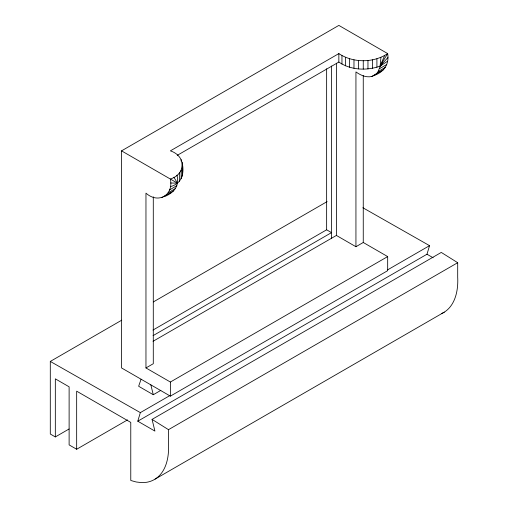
<?xml version="1.0" encoding="UTF-8"?>
<svg xmlns="http://www.w3.org/2000/svg" width="508" height="508" viewBox="0 0 508 508"><rect width="100%" height="100%" fill="white"/><g stroke="black" fill="none" stroke-linecap="round" stroke-linejoin="round"><path stroke-width="0.76" d="M387.674 256.584L170.377 382.035L145.961 367.944L145.961 193.148C158.286 204.191 173.78 195.243 170.377 179.051C186.106 173.895 186.106 156.007 170.377 150.857L338.849 53.594C353.06 63.1 373.463 63.1 387.674 53.594L338.849 25.4L121.545 150.857L121.545 367.944L170.377 396.132L387.674 270.675L387.674 256.584L363.258 242.487L355.937 246.717L336.404 235.439L153.054 341.293M374.25 75.444C384.2 71.914 389.395 64.04 387.674 53.594C384.073 59.404 380.352 65.056 378.168 71.507C376.676 73.882 374.421 75.698 371.716 76.486C366.065 77.787 360.432 75.165 355.937 71.92L355.937 246.717M338.849 53.594L338.849 62.052C350.71 70.25 366.77 70.879 380.098 66.135L380.949 57.379M170.294 186.671C181.019 183.839 184.156 175.139 182.588 164.954M164.274 196.672C173.876 192.938 179.845 185.871 176.936 175.165M441.579 313.588A67.323 38.652 61.8 0 0 457.695 277.216L457.695 262.7L441.268 252.425L152.063 419.392L154.915 431.089L137.782 421.195L140.341 412.623L169.882 395.573M137.782 421.195L426.987 254.222L429.546 245.656L362.871 207.747M141.078 379.222L138.64 386.264L153.289 394.722L160.826 390.373M387.591 61.214L380.098 66.135L384.569 55.639M380.098 66.135L387.89 57.556M177.229 155.359L338.849 62.052M169.488 189.941L176.809 185.712M379.463 68.713L386.785 64.484M168.192 192.735L175.52 188.506M378.168 71.507L385.489 67.278M161.741 197.714L173.768 190.767M371.716 76.486L383.743 69.539M69.063 428.993L55.328 436.931L50.298 434.022L50.298 361.429L121.736 320.18M153.34 301.936L327.133 201.593M152.971 330.06L326.638 229.8L331.521 232.62L153.054 335.655M145.961 367.944L153.289 363.715L153.289 196.825M55.328 436.931L55.328 378.847L69.12 386.817L69.12 444.894L76.664 449.25L127.502 419.9M387.642 269.85L429.546 245.656M76.664 449.25L76.664 391.173L130.772 422.408L130.772 480.485L136.195 481.984L141.415 482.6L146.355 482.321A67.323 38.652 61.8 0 0 168.491 444.189L168.491 429.666L457.695 262.7M155.105 479.095L444.31 312.128M379.044 72.257L381.572 71.215M169.069 193.484L171.596 192.443M170.593 183.013L177.451 183.134L173.92 177.254M50.298 361.429L140.341 412.623M426.987 254.222L433.153 257.785M121.545 150.857L177.451 183.134M152.063 419.392L168.491 429.666M150.844 384.854L153.289 394.722M182.22 170.701L182.588 173.412M376.911 58.782L376.911 67.24M372.548 59.804L372.548 68.263M367.957 60.433L367.957 68.891M363.258 60.642L363.258 69.101M363.258 75.597L363.258 242.487M358.565 60.433L358.565 68.891M353.974 59.804L353.974 68.263M349.612 58.782L349.612 67.24M345.573 57.379L345.573 65.837M341.954 55.639L341.954 64.097M336.404 63.214L336.404 235.439M331.521 66.021L331.521 238.258M326.638 68.758L326.638 229.8M182.22 162.243L182.22 176.124M181.14 159.595L181.14 161.131M181.14 170.313L181.14 178.772M179.362 172.834L179.362 181.292M170.377 382.035L170.377 396.132"/></g></svg>
